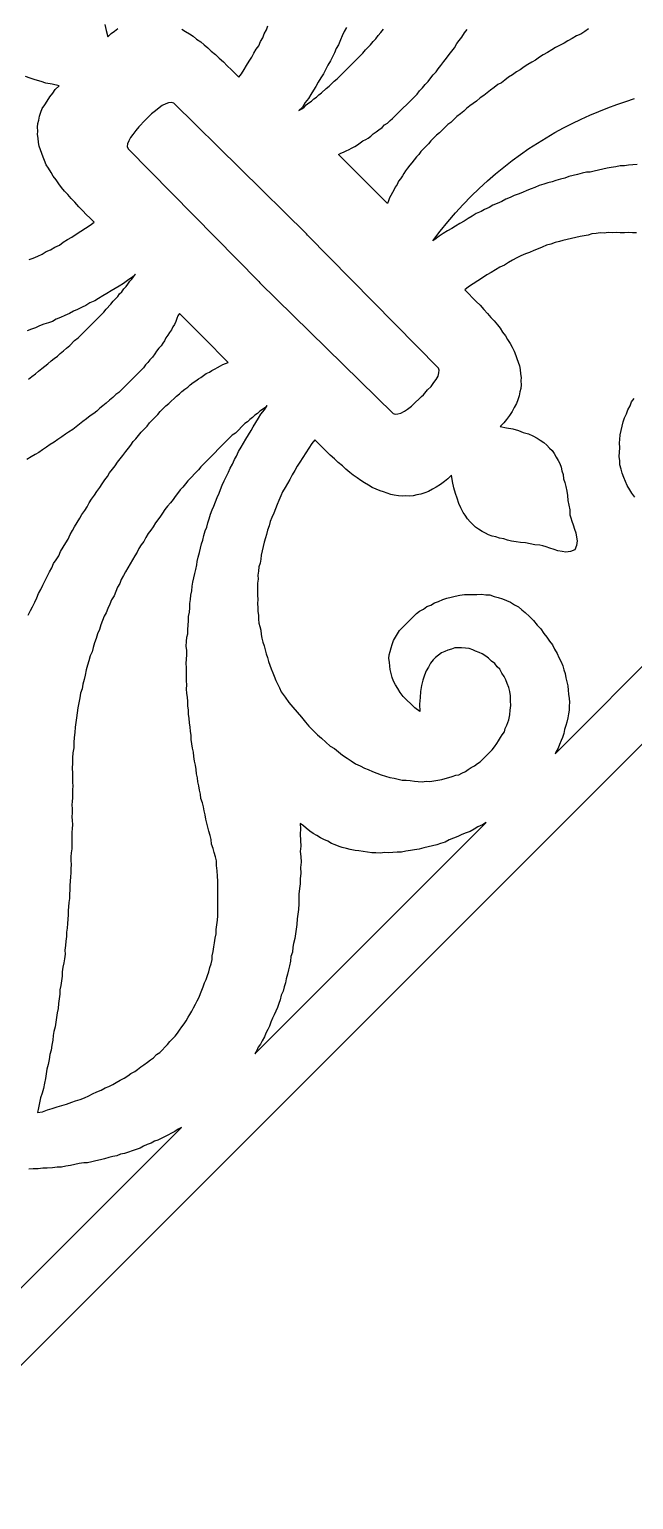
# Model space of a CAD drawing. Extents: x -535 to 535, y -535 to 535.
# Drawn here: x 330.7 to 385.9, y -304.6 to -170.2 of the extents above; entities that cross this region are included whole.
import ezdxf

# ---------------------------------------------------------------- set-up
doc = ezdxf.new("R2010")
doc.units = 0
doc.layers.add('LAYER_1', color=18, linetype='CONTINUOUS')
doc.layers.add('LAYER_2', color=150, linetype='CONTINUOUS')

msp = doc.modelspace()

# ---------------------------------------------------------------- linework, layer by layer
at = {"layer": 'LAYER_1'}
for points in [[(337.61, -169.73), (337.73, -170.29), (337.9, -170.88), (338.21, -170.57), (338.49, -170.36), (338.81, -170.12)], [(344.66, -170.17), (344.99, -170.37), (345.35, -170.61), (345.68, -170.82), (346.01, -171.09), (346.38, -171.33), (346.71, -171.6), (347.04, -171.87), (347.35, -172.17), (347.72, -172.48), (348.06, -172.82), (348.47, -173.17), (348.81, -173.51), (349.19, -173.89), (349.49, -174.19), (349.87, -174.57), (350.11, -174.25), (350.34, -173.87), (350.57, -173.49), (350.81, -173.1), (351.04, -172.72), (351.24, -172.36), (351.44, -172.01), (351.69, -171.69), (351.85, -171.3), (352.05, -170.95), (352.19, -170.59), (352.39, -170.23), (352.52, -169.87)], [(359.69, -170.03), (359.49, -170.38), (359.32, -170.77), (359.16, -171.16), (358.96, -171.59), (358.76, -171.94), (358.6, -172.33), (358.4, -172.75), (358.23, -173.07), (358, -173.46), (357.8, -173.88), (357.6, -174.24), (357.36, -174.62), (357.12, -175.01), (356.89, -175.4), (356.69, -175.75), (356.45, -176.14), (356.22, -176.52), (355.94, -176.87), (355.67, -177.29), (355.36, -177.61), (355.61, -177.44), (355.82, -177.3), (356.02, -177.09), (356.27, -176.92), (356.52, -176.75), (356.72, -176.55), (356.97, -176.38), (357.18, -176.17), (357.42, -176), (357.84, -175.58), (358.12, -175.38), (358.57, -174.93), (358.85, -174.72), (361.2, -172.37), (361.44, -172.06), (361.89, -171.61), (362.13, -171.29), (362.37, -171.05), (362.61, -170.74), (362.85, -170.49), (363.09, -170.18)], [(381.81, -170.14), (381.5, -170.38), (381.11, -170.62), (380.72, -170.78), (380.33, -171.02), (379.94, -171.25), (379.59, -171.45), (379.17, -171.65), (378.81, -171.85), (378.46, -172.05), (378.07, -172.29), (377.69, -172.52), (377.33, -172.73), (376.99, -173), (376.63, -173.2), (376.28, -173.4), (375.93, -173.6), (375.58, -173.88), (375.23, -174.08), (374.88, -174.35), (374.52, -174.55), (374.18, -174.83), (373.86, -175.07), (373.54, -175.23), (373.19, -175.51), (372.88, -175.74), (372.56, -175.98), (372.25, -176.22), (371.93, -176.46), (371.59, -176.74), (371.27, -176.97), (370.99, -177.18), (370.68, -177.42), (370.43, -177.66), (370.12, -177.9), (369.8, -178.14), (369.25, -178.69), (368.97, -178.9), (368.21, -179.66), (367.93, -179.86), (367.41, -180.38), (367.21, -180.66), (366.51, -181.35), (366.31, -181.63), (366.1, -181.84), (365.9, -182.12), (365.69, -182.4), (365.49, -182.61), (365.28, -182.89), (365.11, -183.13), (364.94, -183.38), (364.81, -183.59), (364.64, -183.84), (364.47, -184.08), (364.33, -184.36), (364.16, -184.61), (364.03, -184.89), (363.9, -185.1), (363.77, -185.39), (363.63, -185.6), (363.53, -185.85), (363.44, -186.1), (361.2, -183.86), (358.97, -181.63), (359.18, -181.5), (359.43, -181.4), (359.68, -181.3), (359.96, -181.17), (360.17, -181.04), (360.46, -180.9), (360.7, -180.73), (360.95, -180.56), (361.19, -180.39), (361.48, -180.26), (361.69, -180.13), (361.93, -179.96), (362.14, -179.75), (362.42, -179.55), (362.67, -179.38), (362.95, -179.17), (363.19, -178.93), (363.44, -178.76), (363.68, -178.52), (363.92, -178.35), (366.17, -176.1), (366.38, -175.82), (366.65, -175.54), (366.89, -175.23), (367.17, -174.95), (367.41, -174.63), (367.61, -174.35), (367.89, -174.08), (368.09, -173.8), (368.33, -173.48), (368.61, -173.13), (368.85, -172.82), (369.08, -172.5), (369.32, -172.19), (369.56, -171.87), (369.8, -171.49), (370, -171.21), (370.24, -170.89), (370.48, -170.51), (370.72, -170.19)], [(330.71, -191.23), (331.06, -191.11), (331.49, -190.91), (331.88, -190.74), (332.26, -190.51), (332.65, -190.35), (333.04, -190.11), (333.47, -189.91), (333.81, -189.64), (334.2, -189.4), (334.59, -189.17), (335.01, -188.9), (335.43, -188.63), (335.85, -188.36), (336.28, -188.08), (336.63, -187.81), (336.25, -187.43), (335.94, -187.13), (335.57, -186.75), (335.23, -186.41), (334.88, -186), (334.54, -185.66), (334.24, -185.28), (333.93, -184.98), (333.67, -184.64), (333.4, -184.31), (333.16, -183.94), (332.9, -183.6), (332.7, -183.26), (332.47, -182.89), (332.27, -182.56), (332.11, -182.19), (331.99, -181.86), (331.86, -181.53), (331.74, -181.2), (331.62, -180.87), (331.57, -180.54), (331.51, -180.14), (331.46, -179.81), (331.49, -179.49), (331.47, -179.13), (331.49, -178.8), (331.59, -178.48), (331.64, -178.12), (331.77, -177.77), (331.9, -177.41), (332.14, -177.09), (332.34, -176.74), (332.58, -176.36), (332.85, -176.01), (333.09, -175.69), (333.43, -175.35), (332.81, -175.21), (332.23, -175.11), (331.79, -174.95), (331.24, -174.81), (330.8, -174.65), (330.36, -174.49)], [(386.26, -182.55), (385.87, -182.57), (385.47, -182.59), (385.11, -182.65), (384.71, -182.67), (384.32, -182.76), (383.89, -182.81), (383.53, -182.87), (383.14, -182.96), (382.74, -183.05), (382.35, -183.14), (381.96, -183.23), (381.63, -183.25), (381.24, -183.34), (380.81, -183.47), (380.42, -183.56), (380.02, -183.65), (379.67, -183.78), (379.27, -183.87), (378.85, -184), (378.49, -184.13), (378.1, -184.22), (377.74, -184.34), (377.31, -184.47), (376.92, -184.63), (376.57, -184.76), (376.18, -184.93), (375.79, -185.09), (375.4, -185.25), (375.04, -185.38), (374.65, -185.55), (374.26, -185.71), (373.91, -185.91), (373.48, -186.11), (373.09, -186.27), (372.74, -186.47), (372.32, -186.67), (372, -186.84), (371.57, -187.03), (371.19, -187.27), (370.83, -187.47), (370.45, -187.71), (370.06, -187.94), (369.67, -188.18), (369.32, -188.38), (368.93, -188.62), (368.55, -188.85), (368.16, -189.09), (367.77, -189.4), (367.58, -189.51), (368.27, -188.63), (368.96, -187.79), (369.67, -186.97), (370.38, -186.2), (371.11, -185.45), (371.84, -184.74), (372.58, -184.05), (373.33, -183.4), (374.08, -182.78), (374.84, -182.19), (375.61, -181.62), (376.38, -181.09), (377.16, -180.58), (377.95, -180.09), (378.74, -179.63), (379.54, -179.2), (380.34, -178.79), (381.14, -178.4), (381.95, -178.04), (382.76, -177.69), (383.58, -177.37), (384.4, -177.07), (385.22, -176.79), (386.04, -176.52)], [(386.22, -188.8), (385.85, -188.79), (385.49, -188.77), (385.1, -188.79), (384.73, -188.78), (384.37, -188.76), (383.97, -188.78), (383.61, -188.76), (383.25, -188.82), (382.89, -188.8), (382.53, -188.86), (382.14, -188.88), (381.78, -189.01), (381.42, -189.06), (381.06, -189.12), (380.67, -189.21), (380.27, -189.3), (379.88, -189.39), (379.49, -189.48), (379.17, -189.58), (378.77, -189.67), (378.38, -189.83), (377.99, -189.92), (377.6, -190.09), (377.21, -190.25), (376.82, -190.41), (376.43, -190.58), (376.07, -190.7), (375.65, -190.9), (375.26, -191.07), (374.87, -191.3), (374.52, -191.5), (374.13, -191.74), (373.71, -191.94), (373.32, -192.17), (372.93, -192.41), (372.54, -192.64), (372.12, -192.91), (371.7, -193.18), (371.28, -193.46), (370.86, -193.73), (370.51, -194), (370.89, -194.38), (371.23, -194.72), (371.57, -195.06), (371.91, -195.4), (372.25, -195.81), (372.59, -196.15), (372.9, -196.53), (373.2, -196.83), (373.51, -197.2), (373.74, -197.5), (373.97, -197.88), (374.24, -198.21), (374.43, -198.55), (374.67, -198.92), (374.86, -199.25), (375.02, -199.62), (375.18, -199.99), (375.27, -200.28), (375.39, -200.61), (375.51, -200.94), (375.57, -201.27), (375.62, -201.67), (375.67, -202), (375.65, -202.32), (375.66, -202.68), (375.64, -203.01), (375.55, -203.33), (375.49, -203.69), (375.36, -204.04), (375.23, -204.4), (375.03, -204.75), (374.83, -205.11), (374.6, -205.49), (374.32, -205.84), (374.08, -206.16), (373.74, -206.5), (374.32, -206.6), (374.9, -206.7), (375.42, -206.87), (375.86, -207.03), (376.33, -207.16), (376.74, -207.36), (377.14, -207.56), (377.41, -207.75), (377.74, -207.95), (378.01, -208.21), (378.27, -208.47), (378.5, -208.7), (378.69, -208.96), (378.88, -209.3), (379.04, -209.59), (379.2, -209.89), (379.32, -210.22), (379.37, -210.55), (379.5, -210.88), (379.55, -211.28), (379.67, -211.61), (379.76, -211.97), (379.85, -212.41), (379.91, -212.81), (379.93, -213.25), (380.02, -213.68), (380.11, -214.12), (380.13, -214.56), (380.22, -214.85), (380.3, -215.14), (380.42, -215.47), (380.55, -215.88), (380.67, -216.21), (380.73, -216.61), (380.78, -216.93), (380.72, -217.37), (380.56, -217.76), (380.17, -217.92), (379.74, -217.97), (379.41, -217.92), (379.01, -217.87), (378.68, -217.75), (378.28, -217.62), (377.95, -217.5), (377.65, -217.41), (377.36, -217.33), (376.93, -217.31), (376.49, -217.22), (376.05, -217.12), (375.62, -217.1), (375.22, -217.05), (374.78, -216.96), (374.41, -216.87), (374.08, -216.75), (373.68, -216.69), (373.35, -216.57), (373.02, -216.52), (372.69, -216.4), (372.4, -216.24), (372.1, -216.08), (371.77, -215.89), (371.5, -215.69), (371.28, -215.47), (371.01, -215.2), (370.75, -214.94), (370.55, -214.6), (370.36, -214.34), (370.16, -213.94), (369.96, -213.53), (369.83, -213.05), (369.67, -212.61), (369.5, -212.1), (369.4, -211.52), (369.31, -210.93), (368.96, -211.28), (368.65, -211.52), (368.3, -211.79), (367.91, -212.03), (367.56, -212.23), (367.2, -212.43), (366.85, -212.56), (366.49, -212.69), (366.13, -212.74), (365.81, -212.84), (365.49, -212.86), (365.13, -212.84), (364.8, -212.87), (364.47, -212.82), (364.07, -212.76), (363.75, -212.71), (363.42, -212.59), (363.09, -212.46), (362.79, -212.38), (362.42, -212.22), (362.06, -212.06), (361.72, -211.86), (361.35, -211.63), (361.02, -211.43), (360.68, -211.17), (360.31, -210.93), (360.01, -210.7), (359.63, -210.4), (359.33, -210.09), (358.95, -209.79), (358.61, -209.45), (358.2, -209.1), (357.86, -208.76), (357.52, -208.42), (357.18, -208.08), (356.8, -207.7), (356.53, -208.05), (356.26, -208.48), (355.99, -208.9), (355.72, -209.32), (355.45, -209.74), (355.21, -210.13), (354.98, -210.51), (354.74, -210.9), (354.54, -211.33), (354.31, -211.71), (354.1, -212.07), (353.87, -212.45), (353.71, -212.84), (353.51, -213.27), (353.38, -213.62), (353.22, -214.01), (353.05, -214.41), (352.89, -214.8), (352.73, -215.19), (352.63, -215.58), (352.47, -215.97), (352.38, -216.36), (352.29, -216.68), (352.19, -217.08), (352.1, -217.47), (352.01, -217.86), (351.92, -218.26), (351.87, -218.62), (351.81, -218.98), (351.68, -219.33), (351.66, -219.73), (351.61, -220.09), (351.62, -220.45), (351.56, -220.81), (351.58, -221.17), (351.56, -221.57), (351.58, -221.93), (351.59, -222.29), (351.58, -222.69), (351.59, -223.05), (351.61, -223.41), (351.66, -223.74), (351.67, -224.1), (351.69, -224.46), (351.78, -224.76), (351.86, -225.12), (351.92, -225.52), (351.97, -225.85), (352.06, -226.22), (352.18, -226.55), (352.27, -226.91), (352.36, -227.28), (352.48, -227.61), (352.57, -227.97), (352.69, -228.3), (352.82, -228.63), (352.98, -229), (353.1, -229.33), (353.26, -229.7), (353.42, -230.07), (353.58, -230.37), (353.74, -230.74), (354.09, -231.22), (354.43, -231.71), (354.81, -232.16), (355.2, -232.61), (355.58, -233.06), (355.96, -233.51), (356.26, -233.88), (356.64, -234.26), (357.06, -234.68), (357.43, -234.98), (357.81, -235.36), (358.22, -235.7), (358.6, -235.94), (358.97, -236.24), (359.35, -236.55), (359.76, -236.82), (360.13, -237.05), (360.54, -237.33), (360.94, -237.52), (361.35, -237.72), (361.68, -237.85), (362.09, -238.04), (362.49, -238.17), (362.86, -238.33), (363.26, -238.46), (363.67, -238.58), (364.07, -238.64), (364.43, -238.73), (364.8, -238.82), (365.16, -238.83), (365.52, -238.85), (365.92, -238.9), (366.25, -238.95), (366.61, -238.97), (366.97, -238.91), (367.33, -238.93), (367.69, -238.87), (368.05, -238.82), (368.41, -238.76), (368.73, -238.66), (369.05, -238.57), (369.37, -238.48), (369.69, -238.38), (369.98, -238.32), (370.26, -238.19), (370.58, -238.02), (370.83, -237.85), (371.11, -237.65), (371.39, -237.52), (371.67, -237.31), (371.91, -237.14), (373.02, -236.04), (373.23, -235.76), (373.43, -235.48), (373.6, -235.23), (373.77, -234.91), (373.94, -234.67), (374.14, -234.39), (374.2, -234.1), (374.37, -233.78), (374.53, -233.32), (374.62, -232.85), (374.67, -232.42), (374.72, -231.99), (374.7, -231.56), (374.68, -231.12), (374.63, -230.72), (374.54, -230.36), (374.38, -229.99), (374.26, -229.66), (374.1, -229.36), (373.9, -229.03), (373.71, -228.69), (373.48, -228.47), (373.25, -228.17), (372.95, -227.94), (372.69, -227.67), (372.43, -227.48), (372.09, -227.28), (371.83, -227.16), (371.5, -227.04), (371.24, -226.92), (370.91, -226.8), (370.59, -226.75), (370.22, -226.73), (369.93, -226.72), (369.61, -226.74), (369.29, -226.84), (368.97, -226.93), (368.68, -227.06), (368.4, -227.19), (368.12, -227.4), (367.84, -227.6), (367.63, -227.81), (367.39, -228.12), (367.19, -228.48), (366.99, -228.83), (366.83, -229.22), (366.67, -229.68), (366.55, -230.18), (366.46, -230.72), (366.45, -231.26), (366.37, -231.87), (366.4, -232.53), (365.95, -232.22), (365.57, -231.84), (365.23, -231.5), (364.89, -231.16), (364.62, -230.82), (364.39, -230.45), (364.19, -230.11), (364, -229.78), (363.87, -229.45), (363.79, -229.08), (363.7, -228.72), (363.65, -228.39), (363.63, -228.03), (363.58, -227.7), (363.6, -227.38), (363.7, -227.06), (363.79, -226.74), (363.88, -226.41), (364.01, -226.06), (364.18, -225.74), (364.38, -225.46), (364.55, -225.14), (366.11, -223.59), (366.39, -223.38), (366.74, -223.18), (367.06, -222.94), (367.41, -222.81), (367.76, -222.61), (368.12, -222.48), (368.51, -222.32), (368.87, -222.19), (369.26, -222.1), (369.65, -222.01), (370.05, -221.92), (370.48, -221.86), (370.8, -221.84), (371.24, -221.86), (371.63, -221.84), (372.03, -221.82), (372.43, -221.88), (372.79, -221.89), (373.19, -222.02), (373.56, -222.11), (373.96, -222.24), (374.33, -222.4), (374.7, -222.56), (375.07, -222.79), (375.41, -222.99), (375.74, -223.25), (376.04, -223.48), (376.42, -223.86), (376.8, -224.24), (377.14, -224.65), (377.48, -224.99), (377.75, -225.4), (378.02, -225.74), (378.26, -226.11), (378.52, -226.45), (378.72, -226.86), (378.96, -227.23), (379.12, -227.6), (379.32, -228), (379.48, -228.37), (379.56, -228.74), (379.69, -229.07), (379.74, -229.47), (379.83, -229.83), (379.92, -230.2), (379.97, -230.6), (379.99, -230.96), (380.04, -231.36), (380.09, -231.69), (380.04, -232.05), (380.05, -232.41), (380, -232.77), (379.94, -233.13), (379.85, -233.52), (379.75, -233.84), (379.63, -234.2), (379.57, -234.56), (379.44, -234.91), (379.31, -235.19), (379.18, -235.55), (379.05, -235.91), (378.85, -236.26), (378.77, -236.41), (388.99, -226.19)], [(330.64, -202.17), (330.96, -201.93), (331.27, -201.69), (331.55, -201.42), (331.86, -201.18), (332.14, -200.97), (332.42, -200.77), (332.7, -200.49), (332.98, -200.29), (333.3, -200.05), (333.54, -199.81), (333.85, -199.57), (334.1, -199.32), (334.41, -199.09), (334.86, -198.64), (335.17, -198.4), (337.53, -196.04), (337.73, -195.76), (338.18, -195.31), (338.39, -195.03), (338.8, -194.62), (338.97, -194.37), (339.18, -194.17), (339.35, -193.92), (339.56, -193.71), (339.73, -193.47), (339.9, -193.22), (340.1, -193.01), (340.24, -192.8), (340.41, -192.56), (340.1, -192.87), (339.68, -193.14), (339.33, -193.41), (338.94, -193.65), (338.55, -193.88), (338.2, -194.09), (337.81, -194.32), (337.43, -194.56), (337.04, -194.79), (336.69, -194.99), (336.26, -195.19), (335.87, -195.43), (335.56, -195.59), (335.13, -195.79), (334.74, -195.96), (334.39, -196.16), (333.96, -196.36), (333.57, -196.52), (333.18, -196.68), (332.83, -196.88), (332.47, -197.01), (332.05, -197.14), (331.66, -197.3), (331.27, -197.46), (330.91, -197.59), (330.52, -197.76)], [(330.62, -223.75), (330.82, -223.32), (331.02, -222.97), (331.22, -222.54), (331.39, -222.15), (331.55, -221.76), (331.78, -221.38), (331.95, -220.99), (332.15, -220.56), (332.35, -220.21), (332.55, -219.78), (332.78, -219.4), (332.94, -219.01), (333.18, -218.69), (333.42, -218.31), (333.58, -217.91), (333.82, -217.53), (334.05, -217.14), (334.26, -216.79), (334.45, -216.36), (334.65, -216.01), (334.86, -215.66), (335.09, -215.27), (335.33, -214.88), (335.53, -214.53), (335.8, -214.18), (336, -213.83), (336.2, -213.48), (336.41, -213.12), (336.68, -212.78), (336.88, -212.42), (337.15, -212.07), (337.36, -211.72), (337.63, -211.37), (337.87, -211.06), (338.04, -210.74), (338.31, -210.39), (338.55, -210.08), (338.79, -209.76), (339.03, -209.45), (339.26, -209.13), (339.54, -208.78), (339.78, -208.47), (339.98, -208.19), (340.22, -207.87), (340.46, -207.63), (340.7, -207.32), (340.94, -207), (341.5, -206.45), (341.7, -206.17), (342.46, -205.41), (342.67, -205.13), (343.18, -204.61), (343.46, -204.4), (344.16, -203.71), (344.44, -203.51), (344.64, -203.3), (344.92, -203.09), (345.2, -202.89), (345.41, -202.68), (345.69, -202.48), (345.94, -202.31), (346.18, -202.14), (346.39, -202), (346.64, -201.83), (346.88, -201.66), (347.17, -201.53), (347.41, -201.36), (347.7, -201.23), (347.91, -201.09), (348.19, -200.96), (348.4, -200.83), (348.65, -200.73), (348.9, -200.63), (346.67, -198.4), (344.44, -196.17), (344.3, -196.38), (344.2, -196.63), (344.11, -196.88), (343.97, -197.16), (343.84, -197.37), (343.71, -197.65), (343.54, -197.9), (343.37, -198.15), (343.2, -198.39), (343.07, -198.67), (342.93, -198.89), (342.76, -199.13), (342.55, -199.34), (342.35, -199.62), (342.18, -199.86), (341.97, -200.14), (341.73, -200.39), (341.56, -200.63), (341.32, -200.87), (341.15, -201.12), (338.9, -203.37), (338.62, -203.57), (338.34, -203.85), (338.03, -204.09), (337.75, -204.37), (337.44, -204.61), (337.16, -204.81), (336.88, -205.09), (336.6, -205.29), (336.29, -205.53), (335.94, -205.8), (335.62, -206.04), (335.31, -206.28), (334.99, -206.52), (334.68, -206.76), (334.29, -207), (334.01, -207.2), (333.7, -207.44), (333.31, -207.67), (332.99, -207.91), (332.61, -208.15), (332.29, -208.39), (331.91, -208.62), (331.59, -208.86), (331.24, -209.06), (330.89, -209.27), (330.5, -209.5)], [(386.06, -212.94), (385.79, -212.6), (385.59, -212.27), (385.36, -211.9), (385.2, -211.53), (385.04, -211.16), (384.91, -210.76), (384.82, -210.39), (384.7, -209.99), (384.68, -209.63), (384.63, -209.23), (384.65, -208.83), (384.67, -208.43), (384.65, -208), (384.67, -207.67), (384.72, -207.24), (384.81, -206.85), (384.9, -206.46), (384.99, -206.06), (385.12, -205.71), (385.29, -205.32), (385.41, -204.96), (385.62, -204.61), (385.74, -204.25), (385.98, -203.94)], [(315.66, -299.52), (344.63, -270.56), (344.31, -270.72), (344.03, -270.93), (343.71, -271.09), (343.39, -271.26), (343.08, -271.43), (342.76, -271.59), (342.47, -271.73), (342.15, -271.82), (341.84, -271.99), (341.48, -272.12), (341.16, -272.28), (340.84, -272.45), (340.49, -272.58), (340.13, -272.71), (339.78, -272.84), (339.42, -272.96), (339.06, -273.02), (338.71, -273.15), (338.35, -273.21), (337.99, -273.33), (337.6, -273.43), (337.21, -273.52), (336.81, -273.61), (336.42, -273.7), (336.02, -273.79), (335.7, -273.81), (335.27, -273.86), (334.88, -273.96), (334.48, -274.05), (334.05, -274.1), (333.66, -274.19), (333.26, -274.21), (332.83, -274.26), (332.36, -274.28), (331.96, -274.3), (331.53, -274.35), (331.06, -274.36), (330.67, -274.38)]]:
    msp.add_lwpolyline(points, dxfattribs=at)
for points in [[(366.57, -203.76), (366.74, -203.59), (367.12, -203.14), (367.43, -202.83), (367.7, -202.48), (367.91, -202.2), (368.07, -201.88), (368.13, -201.59), (368.16, -201.34), (368.11, -201.16), (356.15, -188.99), (356.04, -188.88), (343.91, -176.95), (343.69, -176.87), (343.44, -176.9), (343.19, -176.99), (342.87, -177.16), (342.59, -177.36), (342.24, -177.64), (341.89, -177.91), (341.3, -178.5), (340.72, -179.09), (340.44, -179.44), (340.17, -179.79), (339.96, -180.07), (339.8, -180.39), (339.7, -180.64), (339.67, -180.89), (339.76, -181.11), (351.68, -193.24), (351.79, -193.35), (363.96, -205.31), (364.14, -205.36), (364.4, -205.33), (364.68, -205.27), (365, -205.1), (365.28, -204.9), (365.63, -204.63), (365.94, -204.32), (366.39, -203.94)], [(343.56, -262.7), (344.04, -262.22), (344.25, -261.94), (344.45, -261.66), (344.65, -261.38), (344.86, -261.1), (345.06, -260.82), (345.23, -260.5), (345.4, -260.25), (345.57, -259.94), (345.73, -259.62), (345.9, -259.3), (346.07, -258.98), (346.23, -258.66), (346.36, -258.31), (346.49, -258.03), (346.59, -257.7), (346.72, -257.35), (346.88, -257.03), (347.01, -256.68), (347.11, -256.35), (347.2, -255.96), (347.33, -255.61), (347.42, -255.21), (347.44, -254.89), (347.53, -254.49), (347.58, -254.06), (347.64, -253.7), (347.69, -253.27), (347.78, -252.88), (347.8, -252.48), (347.85, -252.05), (347.91, -251.62), (347.93, -251.22), (347.94, -250.83), (347.96, -250.36), (347.94, -249.92), (347.96, -249.45), (347.94, -249.02), (347.95, -248.55), (347.93, -248.04), (347.91, -247.61), (347.89, -247.1), (347.83, -246.63), (347.81, -246.19), (347.72, -245.83), (347.6, -245.43), (347.51, -245.06), (347.38, -244.66), (347.33, -244.26), (347.24, -243.89), (347.11, -243.49), (347.02, -243.12), (346.94, -242.76), (346.85, -242.39), (346.79, -241.99), (346.71, -241.63), (346.62, -241.26), (346.53, -240.9), (346.4, -240.49), (346.35, -240.09), (346.26, -239.73), (346.21, -239.33), (346.12, -238.96), (346.1, -238.6), (346.01, -238.24), (345.96, -237.84), (345.91, -237.44), (345.82, -237.07), (345.76, -236.67), (345.71, -236.27), (345.62, -235.9), (345.57, -235.51), (345.51, -235.11), (345.5, -234.74), (345.44, -234.34), (345.43, -233.98), (345.37, -233.58), (345.32, -233.18), (345.27, -232.78), (345.25, -232.42), (345.2, -232.02), (345.21, -231.62), (345.16, -231.22), (345.11, -230.89), (345.09, -230.46), (345.11, -230.14), (345.09, -229.7), (345.08, -229.34), (345.09, -228.94), (345.08, -228.51), (345.06, -228.15), (345.08, -227.75), (345.1, -227.35), (345.12, -226.96), (345.06, -226.56), (345.08, -226.16), (345.1, -225.76), (345.19, -225.44), (345.21, -225.04), (345.23, -224.65), (345.25, -224.25), (345.27, -223.85), (345.36, -223.46), (345.38, -223.06), (345.39, -222.67), (345.45, -222.31), (345.47, -221.91), (345.56, -221.52), (345.61, -221.09), (345.67, -220.73), (345.76, -220.33), (345.85, -219.94), (345.94, -219.55), (346.03, -219.15), (346.06, -218.83), (346.15, -218.44), (346.27, -218.01), (346.36, -217.61), (346.45, -217.22), (346.58, -216.87), (346.67, -216.47), (346.8, -216.04), (346.93, -215.69), (347.02, -215.29), (347.15, -214.94), (347.27, -214.51), (347.44, -214.12), (347.57, -213.76), (347.73, -213.37), (347.89, -212.98), (348.06, -212.59), (348.19, -212.24), (348.35, -211.85), (348.51, -211.46), (348.71, -211.1), (348.91, -210.68), (349.07, -210.29), (349.28, -209.94), (349.47, -209.51), (349.64, -209.19), (349.84, -208.77), (350.07, -208.38), (350.28, -208.03), (350.51, -207.64), (350.75, -207.26), (350.98, -206.87), (351.18, -206.52), (351.42, -206.13), (351.66, -205.74), (351.89, -205.35), (352.2, -204.97), (352.44, -204.58), (352.23, -204.79), (352.02, -204.93), (351.77, -205.1), (351.56, -205.3), (351.32, -205.47), (351.11, -205.68), (350.87, -205.85), (350.66, -206.06), (350.41, -206.23), (349.55, -207.09), (349.27, -207.3), (346.39, -210.17), (346.19, -210.45), (345.19, -211.45), (344.98, -211.73), (344.74, -212.05), (344.5, -212.29), (344.26, -212.61), (344.06, -212.89), (343.85, -213.17), (343.61, -213.48), (343.34, -213.76), (343.1, -214.07), (342.9, -214.42), (342.69, -214.7), (342.45, -215.02), (342.25, -215.3), (342.05, -215.65), (341.81, -215.97), (341.57, -216.28), (341.37, -216.63), (341.17, -216.99), (340.93, -217.3), (340.73, -217.65), (340.56, -217.97), (340.36, -218.32), (340.16, -218.68), (339.92, -219.06), (339.72, -219.42), (339.52, -219.77), (339.32, -220.12), (339.12, -220.47), (338.99, -220.83), (338.79, -221.18), (338.62, -221.57), (338.46, -221.96), (338.22, -222.35), (338.06, -222.74), (337.9, -223.13), (337.73, -223.52), (337.57, -223.84), (337.4, -224.23), (337.24, -224.62), (337.12, -225.05), (336.95, -225.44), (336.83, -225.87), (336.66, -226.26), (336.54, -226.68), (336.45, -227.08), (336.28, -227.47), (336.16, -227.9), (336.03, -228.32), (335.91, -228.75), (335.82, -229.22), (335.73, -229.61), (335.6, -230.04), (335.55, -230.47), (335.39, -230.86), (335.33, -231.29), (335.24, -231.76), (335.16, -232.22), (335.1, -232.66), (335.02, -233.12), (334.96, -233.55), (334.91, -233.98), (334.89, -234.45), (334.81, -234.92), (334.79, -235.39), (334.78, -235.86), (334.69, -236.32), (334.67, -236.79), (334.66, -237.26), (334.64, -237.73), (334.66, -238.17), (334.65, -238.63), (334.66, -239), (334.68, -239.36), (334.66, -239.68), (334.67, -240.05), (334.65, -240.44), (334.63, -240.77), (334.61, -241.09), (334.63, -241.45), (334.64, -241.82), (334.59, -242.17), (334.64, -242.5), (334.65, -242.86), (334.63, -243.26), (334.61, -243.58), (334.59, -243.98), (334.61, -244.34), (334.59, -244.74), (334.61, -245.1), (334.55, -245.46), (334.5, -245.82), (334.51, -246.18), (334.53, -246.54), (334.51, -246.94), (334.52, -247.3), (334.47, -247.66), (334.45, -248.06), (334.43, -248.46), (334.41, -248.85), (334.39, -249.25), (334.38, -249.65), (334.32, -250), (334.3, -250.4), (334.28, -250.73), (334.26, -251.12), (334.24, -251.52), (334.22, -251.92), (334.17, -252.35), (334.11, -252.71), (334.1, -253.1), (334.04, -253.53), (334.02, -253.93), (333.97, -254.36), (333.99, -254.72), (333.93, -255.16), (333.88, -255.51), (333.79, -255.91), (333.73, -256.34), (333.71, -256.74), (333.66, -257.17), (333.61, -257.6), (333.52, -257.99), (333.5, -258.39), (333.45, -258.82), (333.39, -259.25), (333.34, -259.68), (333.25, -260.08), (333.19, -260.51), (333.14, -260.94), (333.09, -261.37), (332.96, -261.8), (332.91, -262.16), (332.85, -262.59), (332.77, -263.06), (332.71, -263.49), (332.59, -263.91), (332.53, -264.35), (332.45, -264.81), (332.32, -265.24), (332.27, -265.67), (332.21, -266.1), (332.09, -266.53), (332, -267), (331.88, -267.42), (331.75, -267.85), (331.66, -268.32), (331.57, -268.78), (331.45, -269.21), (331.91, -269.13), (332.38, -268.97), (332.81, -268.84), (333.27, -268.68), (333.7, -268.55), (334.12, -268.43), (334.59, -268.27), (334.94, -268.14), (335.37, -268.01), (335.76, -267.85), (336.15, -267.69), (336.5, -267.49), (336.89, -267.32), (337.28, -267.16), (337.64, -266.96), (337.99, -266.83), (338.35, -266.63), (338.66, -266.46), (339.02, -266.26), (339.37, -266.06), (339.72, -265.86), (340, -265.65), (340.35, -265.45), (340.6, -265.28), (340.91, -265.04), (341.19, -264.84), (341.51, -264.6), (341.79, -264.4), (342.07, -264.19), (342.35, -263.91), (342.63, -263.71), (343.35, -262.98)], [(372.13, -242.9), (371.71, -243.1), (371.36, -243.3), (371, -243.5), (370.65, -243.63), (370.26, -243.79), (369.87, -243.96), (369.48, -244.12), (369.09, -244.28), (368.73, -244.48), (368.31, -244.61), (367.95, -244.74), (367.56, -244.83), (367.16, -244.92), (366.77, -245.01), (366.34, -245.14), (365.91, -245.19), (365.55, -245.25), (365.12, -245.3), (364.73, -245.39), (364.33, -245.41), (363.93, -245.43), (363.54, -245.45), (363.17, -245.43), (362.82, -245.49), (362.38, -245.47), (362.02, -245.45), (361.62, -245.4), (361.22, -245.34), (360.82, -245.29), (360.49, -245.24), (360.05, -245.15), (359.69, -245.06), (359.32, -244.97), (359.03, -244.88), (358.66, -244.72), (358.33, -244.6), (358, -244.4), (357.63, -244.24), (357.33, -244.09), (357, -243.89), (356.66, -243.7), (356.36, -243.47), (356.03, -243.2), (355.77, -243), (355.47, -242.77), (355.49, -243.28), (355.47, -243.75), (355.5, -244.33), (355.52, -244.84), (355.47, -245.34), (355.53, -245.81), (355.55, -246.32), (355.5, -246.82), (355.52, -247.33), (355.47, -247.83), (355.46, -248.3), (355.41, -248.74), (355.36, -249.24), (355.34, -249.71), (355.36, -250.14), (355.31, -250.65), (355.26, -251.08), (355.2, -251.51), (355.15, -252.01), (355.1, -252.44), (355.05, -252.88), (354.99, -253.31), (354.87, -253.74), (354.81, -254.09), (354.76, -254.53), (354.63, -254.95), (354.58, -255.38), (354.49, -255.78), (354.4, -256.17), (354.31, -256.57), (354.18, -256.99), (354.13, -257.35), (354, -257.71), (353.91, -258.1), (353.74, -258.49), (353.65, -258.89), (353.52, -259.24), (353.39, -259.6), (353.26, -259.95), (353.1, -260.27), (352.93, -260.59), (352.8, -260.94), (352.67, -261.3), (352.51, -261.62), (352.34, -261.94), (352.21, -262.29), (352.01, -262.64), (351.84, -262.96), (351.64, -263.24), (351.51, -263.53), (351.34, -263.84), (372.48, -242.7)]]:
    msp.add_lwpolyline(points, close=True, dxfattribs=at)
at = {"layer": 'LAYER_2'}
msp.add_lwpolyline([(182.25, -440), (440, -182.25), (440, 182.25), (182.25, 440), (-182.25, 440), (-440, 182.25), (-440, -182.25), (-182.25, -440)], close=True, dxfattribs=at)

doc.saveas('drawing.dxf')
